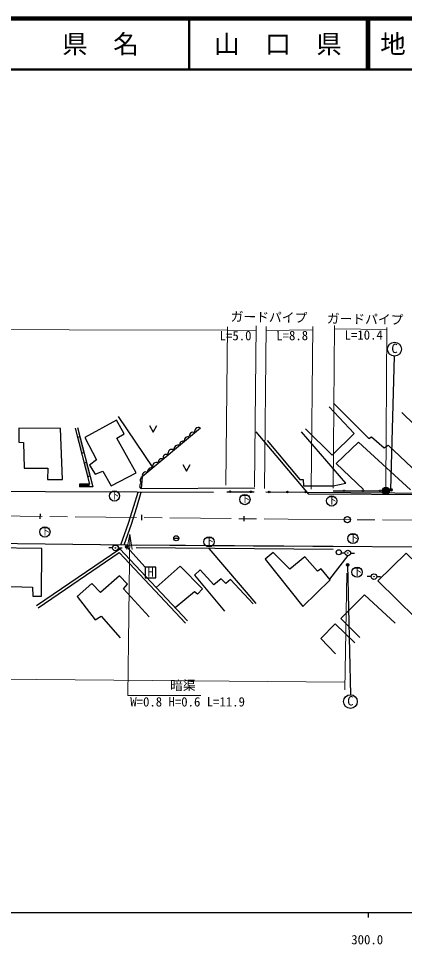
# Model space of a CAD drawing. Units: millimetres at full size, sheet at 1:1000; details may follow other scales. Extents: x 40000 to 680000, y 20000 to 380000.
# Drawn here: x 299592 to 375138, y 198715 to 380000 of the extents above; entities that cross this region are included whole.
import ezdxf
from ezdxf.enums import TextEntityAlignment as Align

# ---------------------------------------------------------------- set-up
doc = ezdxf.new("R2010")
doc.units = ezdxf.units.MM
doc.header["$LTSCALE"] = 1000
doc.linetypes.add('CHAIN', pattern=[18.5, 12, -1.5, 3.5, -1.5])
for name, color, linetype, lineweight in [('M-BGD', 7, 'Continuous', 25), ('M-BGD-EXST', 7, 'Continuous', 25), ('M-BMK', 2, 'CHAIN', 13), ('M-BMK-SRVR', 3, 'Continuous', 25), ('M-STR-HTXT', 7, 'Continuous', 13), ('M-TTL', 2, 'Continuous', 140), ('M-TTL-BAND', 7, 'Continuous', 25), ('M-TTL-LINE', 7, 'Continuous', 50)]:
    doc.layers.add(name, color=color, linetype=linetype, lineweight=lineweight)
doc.layers.add('M-TTL-TXT', color=7, linetype='Continuous')
doc.styles.add('ＭＳ ゴシック', font='')
doc.styles.get('ＭＳ ゴシック').set_extended_font_data('MS Gothic')

# ---------------------------------------------------------------- blocks, each defined once
blk = doc.blocks.new('open_arrow')
at = {"color": 0, "linetype": 'Continuous', "lineweight": -2}
blk.add_lwpolyline([(7.5, 1.25), (0, 0), (7.5, -1.25)], dxfattribs=at)

msp = doc.modelspace()

# ---------------------------------------------------------------- hatches: boundary and pattern name
at = {"layer": 'M-BGD'}
for points in [[(311612, 298162), (311129, 298032), (311921, 294931), (312404, 295061)], [(312908, 293088), (312425, 292958), (313118, 290245), (313601, 290375)], [(313356, 288819), (311556, 288841), (311550, 288341), (313349, 288319)], [(370803, 287525, 1), (372203, 287525, 0.41421), (371503, 288225, 0.41421)], [(318610, 276355, 1), (318510, 276355, 1)], [(364094, 275359, 1), (363994, 275359, 1)], [(369211, 270737, 1), (369111, 270737, 1)]]:
    msp.add_hatch(color=256, dxfattribs=at).paths.add_polyline_path(points)
at = {"layer": 'M-BGD-EXST'}
for points in [[(372749, 287718, 0.41421), (372499, 287968, 0.41421), (372249, 287718, 1)], [(321053, 276556, 0.41421), (320803, 276806, 0.41421), (320553, 276556, 1)], [(364265, 273043, 0.41421), (364015, 273293, 0.41421), (363765, 273043, 1)]]:
    msp.add_hatch(color=256, dxfattribs=at).paths.add_polyline_path(points)

# ---------------------------------------------------------------- linework, layer by layer
at = {"layer": 'M-BGD'}
for p, q in [((319080, 302082), (325912, 292064)), ((311129, 298032), (311612, 298162)), ((346031, 299089), (356330, 286855)), ((311921, 294931), (312404, 295061)), ((312908, 293088), (312425, 292958)), ((313601, 290375), (313118, 290245)), ((311556, 288841), (311550, 288341)), ((313356, 288819), (313349, 288319)), ((340393, 287366), (345701, 287323)), ((348005, 287312), (355959, 287295)), ((361162, 287545), (371503, 287525)), ((329966, 278248), (330966, 278248)), ((303109, 265082), (319440, 276174)), ((318010, 276355), (317260, 276355)), ((319110, 276355), (319860, 276355)), ((319440, 276174), (332693, 262047)), ((361165, 276060), (322636, 276369)), ((361169, 276610), (322641, 276919)), ((336872, 276255), (346029, 265482)), ((364029, 274871), (360479, 270250)), ((363494, 275359), (362744, 275359)), ((364594, 275359), (365344, 275359)), ((368611, 270737), (367861, 270737)), ((369711, 270737), (370461, 270737))]:
    msp.add_line(p, q, dxfattribs=at)
for points in [[(361237, 304669), (368151, 297760), (368691, 298089), (371156, 295977), (371930, 296470), (377709, 291072), (382029, 295647), (374653, 302844)], [(337741, 287195), (322839, 287274), (304859, 287327), (289664, 287385), (276687, 287419), (263815, 287417), (263032, 287432), (220314, 287657), (203863, 287917), (154539, 289347), (160436, 304400)], [(355783, 299648), (360969, 294516), (365262, 298780), (360382, 303989)], [(310676, 299805), (313482, 288817), (311556, 288841)], [(311161, 299929), (314128, 288309), (311550, 288341)], [(335188, 299826), (323765, 290267), (323588, 287966), (345863, 288090)], [(325257, 300330), (325973, 299035), (326689, 300330)], [(348246, 297411), (354632, 289763), (355322, 289763), (355398, 288512), (361198, 288486), (363651, 289023), (354989, 299057)], [(367125, 287774), (361737, 292909), (366145, 297086), (376302, 287749)], [(331737, 292683), (332453, 291388), (333168, 292683)], [(319620, 276952), (321121, 281227), (322175, 284510), (322985, 287273)], [(320253, 276943), (321690, 281036), (322748, 284334), (323609, 287270)], [(385400, 286836), (381849, 287030), (356034, 287207)], [(381700, 286691), (380925, 286718), (356330, 286855)], [(274934, 270358), (272020, 274898), (272162, 277568), (321030, 276933), (345616, 276735), (392125, 276506), (396599, 276515)], [(303418, 264627), (319318, 275427), (332255, 261637)], [(326526, 268620), (331223, 272764), (335610, 268333), (334619, 267296), (334030, 267767), (330269, 264631)], [(345526, 265406), (341068, 270167), (340172, 269389), (339276, 270332), (337814, 269130), (335125, 272076), (334016, 271015), (339913, 263945)], [(325159, 262858), (320112, 268373), (320937, 269245), (319333, 270871), (315654, 267642), (313932, 269386), (311055, 266841), (314616, 262245), (315748, 263023), (319498, 258757)], [(373325, 261640), (367312, 267167), (362672, 262506), (366389, 258802)], [(365432, 257784), (361584, 261476), (358740, 258645), (361655, 255590)]]:
    msp.add_lwpolyline(points, dxfattribs=at)
for points in [[(314586, 290774), (316100, 291395), (317710, 288496), (322604, 291045), (318841, 297856), (320259, 298717), (318761, 301345), (312592, 297984), (314887, 293597), (313484, 292546)], [(299671, 299784), (299657, 297044), (300599, 297016), (300684, 291993), (305309, 291936), (305267, 289773), (308205, 289759), (307798, 299728)], [(304125, 276265), (294108, 276351), (294258, 270049), (295888, 270027), (296017, 268848), (302345, 268677), (302366, 266876), (304082, 266876)], [(349438, 275457), (347854, 274165), (355263, 264910), (360604, 270100), (358835, 272234), (358134, 271834), (355632, 274602), (352679, 272168)], [(375440, 275324), (369936, 269881), (377350, 262586), (379375, 264410), (383396, 260819), (386846, 264324)]]:
    msp.add_lwpolyline(points, close=True, dxfattribs=at)
for centre, radius in [((340985, 287361), 150), ((345062, 287328), 150), ((348647, 287311), 150), ((352222, 287303), 150), ((355793, 287296), 150), ((363317, 287541), 150), ((367009, 287534), 150), ((370339, 287527), 150), ((371503, 287525), 700), ((330466, 278248), 500), ((318560, 276355), 550), ((318560, 276355), 50), ((362266, 275505), 500), ((364044, 275359), 550), ((364044, 275359), 50), ((369161, 270737), 550), ((369161, 270737), 50)]:
    msp.add_circle(centre, radius, dxfattribs=at)
for centre, radius, start, end in [((334818, 299145), 775, 61.49574, 198.34698), ((332714, 297454), 659, 60.48062, 199.3621), ((333730, 298262), 730, 61.03913, 198.80358), ((329613, 294870), 775, 56.66145, 203.18126), ((330843, 295681), 821, 68.31558, 191.52713), ((331846, 296569), 710, 69.68343, 190.15929), ((327611, 293161), 669, 61.78597, 198.05674), ((328533, 294015), 661, 56.1986, 203.64411), ((325726, 291175), 908, 78.21942, 181.62329), ((326557, 292373), 716, 54.18924, 205.65347), ((324159, 289626), 753, 121.5467, 229.64999), ((324499, 290530), 697, 62.70242, 197.14029), ((323911, 288487), 614, 113.02131, 238.17538)]:
    msp.add_arc(centre, radius, start, end, dxfattribs=at)
at = {"layer": 'M-BGD-EXST'}
for p, q in [((372499, 287718), (373204, 313916)), ((320803, 276556), (324392, 272569)), ((326492, 272569), (324392, 272569)), ((324392, 272569), (324392, 270469)), ((326492, 270469), (326492, 272569)), ((364015, 273043), (364567, 247616)), ((324392, 270469), (326492, 270469))]:
    msp.add_line(p, q, dxfattribs=at)
for centre, radius in [((373193, 315265), 1350), ((318369, 286519), 1000), ((343912, 285821), 1000), ((360885, 285545), 1000), ((372499, 287718), 250), ((304761, 279476), 1000), ((365053, 278201), 1000), ((336881, 277555), 1000), ((320803, 276556), 250), ((364015, 273043), 250), ((365848, 271611), 1000), ((364557, 246266), 1350)]:
    msp.add_circle(centre, radius, dxfattribs=at)
at = {"layer": 'M-BMK'}
msp.add_lwpolyline([(63537, 284743), (70151, 284609), (79926, 284487), (119106, 284050), (178847, 283482), (232815, 282987), (260947, 282899), (292198, 282665), (352364, 281967), (415979, 281561), (452313, 281059), (469039, 281098), (495077, 280518), (506343, 280366), (511679, 280040), (519843, 279337), (529349, 278173), (538583, 276822), (550769, 274494), (563027, 271668)], dxfattribs=at)
at = {"layer": 'M-BMK-SRVR'}
for p, q in [((303797, 283031), (303785, 282031)), ((323655, 282800), (323643, 281800)), ((343723, 282567), (343711, 281567))]:
    msp.add_line(p, q, dxfattribs=at)
msp.add_circle((363966, 281893), 600, dxfattribs=at)
at = {"layer": 'M-STR-HTXT'}
for p, q in [((340488, 319635), (340191, 288672)), ((345783, 288291), (346094, 319846)), ((348059, 319729), (347742, 287978)), ((357168, 319065), (348051, 318932)), ((356885, 287841), (357174, 319725)), ((361433, 319874), (361192, 288061)), ((371683, 319146), (361428, 319224)), ((371459, 288320), (371686, 319535)), ((363459, 248570), (363828, 271430)), ((363483, 250084), (128705, 252006))]:
    msp.add_line(p, q, dxfattribs=at)
for points in [[(346085, 318951), (340482, 319005), (123361, 319410)], [(321354, 279068), (321004, 247475), (335266, 247475)]]:
    msp.add_lwpolyline(points, dxfattribs=at)
at = {"layer": 'M-TTL'}
msp.add_line((680000, 380000), (40000, 380000), dxfattribs=at)
at = {"layer": 'M-TTL-BAND'}
for p, q in [((40000, 205000), (579000, 205000)), ((368000, 205000), (368000, 204000))]:
    msp.add_line(p, q, dxfattribs=at)
at = {"layer": 'M-TTL-LINE'}
for p, q in [((333000, 380000), (333000, 370000)), ((367750, 380000), (367750, 370000)), ((368250, 380000), (368250, 370000)), ((40000, 370000), (680000, 370000))]:
    msp.add_line(p, q, dxfattribs=at)

# ---------------------------------------------------------------- block references
at = {"layer": 'M-STR-HTXT', "xscale": 400, "yscale": 400, "rotation": 269.4}
msp.add_blockref('open_arrow', (321354, 279068), dxfattribs=at)

# ---------------------------------------------------------------- texts
at = {"layer": 'M-BGD-EXST', "style": 'ＭＳ ゴシック'}
for p in [(372538, 313973), (363902, 244974)]:
    msp.add_text('C', height=1833, rotation=358.508, dxfattribs=at).set_placement(p, align=Align.BOTTOM_LEFT)
for s, height, p in [('下', 1320, (317516, 285532)), ('下', 1320, (343059, 284834)), ('下', 1320, (360032, 284557)), ('下', 1320, (303909, 278489)), ('下', 1320, (336028, 276567)), ('下', 1320, (364200, 277214)), ('H', 1833, (324844, 270161)), ('下', 1320, (364996, 270623))]:
    msp.add_text(s, height=height, dxfattribs=at).set_placement(p, align=Align.BOTTOM_LEFT)
at = {"layer": 'M-STR-HTXT', "style": 'ＭＳ ゴシック'}
for s, rotation, p in [('ガードパイプ ', 359.043, (341089, 320195)), ('ガードパイプ ', 359.043, (359907, 319817)), ('L=5.0', 0.18, (338966, 316440)), ('L=8.8', 0.18, (350044, 316462)), ('L=10.4', 0.18, (363421, 316567))]:
    msp.add_text(s, height=1833, rotation=rotation, dxfattribs=at).set_placement(p, align=Align.BOTTOM_LEFT)
for s, p in [('暗渠', (329266, 247975)), ('W=0.8 H=0.6 L=11.9', (321469, 244762))]:
    msp.add_text(s, height=1833, dxfattribs=at).set_placement(p, align=Align.BOTTOM_LEFT)
at = {"layer": 'M-TTL-BAND', "style": 'ＭＳ ゴシック'}
msp.add_text('300.0', height=1833, dxfattribs=at).set_placement((367844, 198195), align=Align.BOTTOM_CENTER)
at = {"layer": 'M-TTL-TXT', "style": 'ＭＳ ゴシック'}
for s, p in [('県\u3000名', (315625, 375000)), ('山\u3000口\u3000県', (350375, 375000))]:
    msp.add_text(s, height=3666, dxfattribs=at).set_placement(p, align=Align.MIDDLE_CENTER)
msp.add_text('地 名', height=3666, dxfattribs=at).set_placement((370380, 375000), align=Align.MIDDLE_LEFT)

doc.saveas('drawing.dxf')
